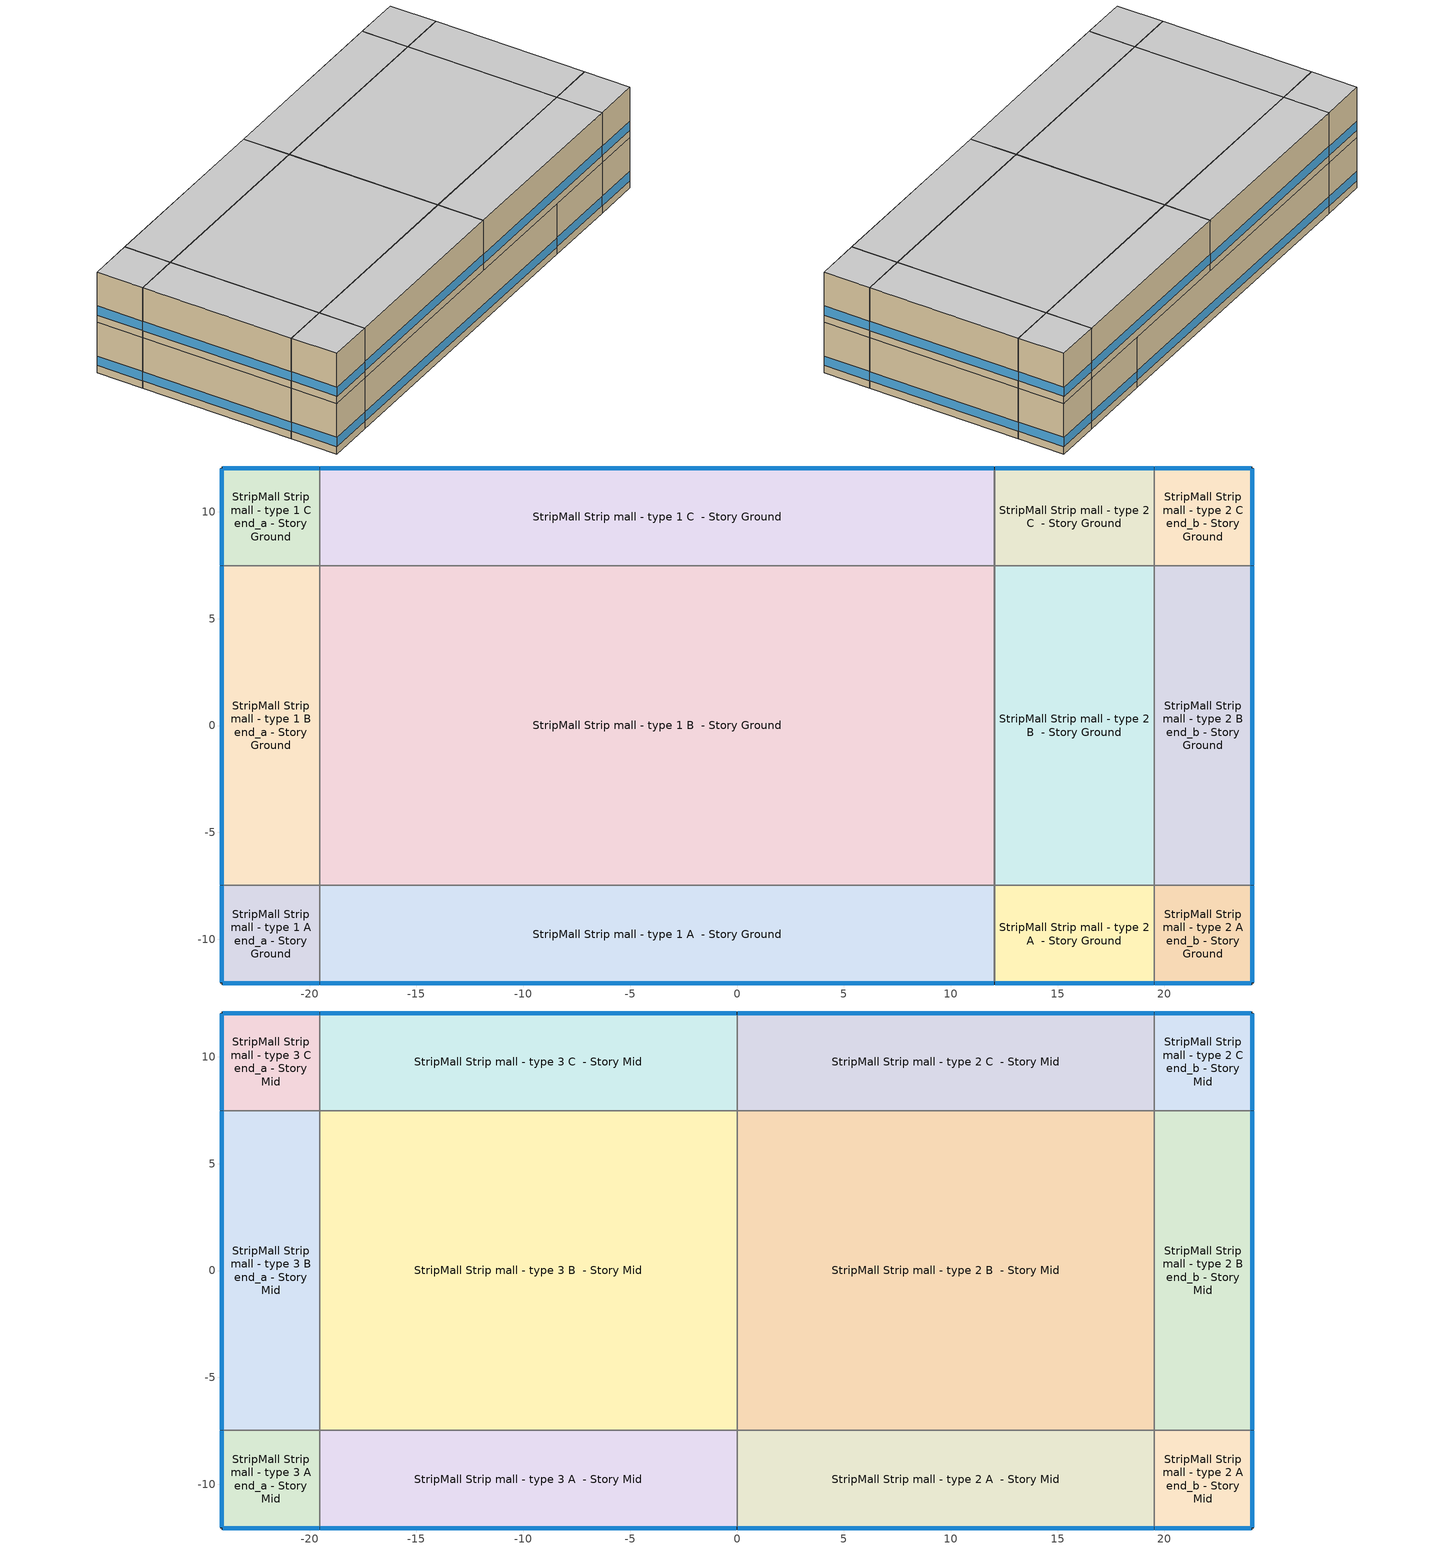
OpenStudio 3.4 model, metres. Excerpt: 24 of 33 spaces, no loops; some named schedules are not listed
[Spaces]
StripMall Strip mall - type 1 A end_a - Story Ground
 floor ground (Foundation F 126 Perim 914 Area 209): -24.1,-12.05 -24.1,-7.48 -19.52,-7.48 -19.52,-12.05 z0
 wall outside: -24.1,-7.48 -24.1,-12.05 -19.52,-12.05 z0:5.18
 wall to StripMall Strip mall - type 1 B end_a - Story Ground: -19.52,-7.48 -24.1,-7.48 z0:5.18
 wall to StripMall Strip mall - type 1 A  - Story Ground: -19.52,-12.05 -19.52,-7.48 z0:5.18
 window (Window U-0.75 SHGC 0.65): -24.07,-12.05 -19.55,-12.05 / -24.1,-7.5 -24.1,-12.02 z0.76:1.71
 ceiling adiabatic (Typical Interior Ceiling): -19.52,-12.05 -19.52,-7.48 -24.1,-7.48 -24.1,-12.05 z5.18
StripMall Strip mall - type 1 B end_a - Story Ground
 floor ground (Foundation F 126 Perim 1495 Area 6836): -24.1,-7.48 -24.1,7.48 -19.52,7.48 -19.52,-7.48 z0
 wall outside: -24.1,7.48 -24.1,-7.48 z0:5.18
 wall to StripMall Strip mall - type 1 C end_a - Story Ground: -19.52,7.48 -24.1,7.48 z0:5.18
 wall to StripMall Strip mall - type 1 B  - Story Ground: -19.52,-7.48 -19.52,7.48 z0:5.18
 window (Window U-0.75 SHGC 0.65): -24.1,7.45 -24.1,-7.45 z0.76:1.7
 ceiling adiabatic (Typical Interior Ceiling): -19.52,-7.48 -19.52,7.48 -24.1,7.48 -24.1,-7.48 z5.18
StripMall Strip mall - type 1 C end_a - Story Ground
 floor ground (Foundation F 126 Perim 914 Area 209): -24.1,7.48 -24.1,12.05 -19.52,12.05 -19.52,7.48 z0
 wall outside: -19.52,12.05 -24.1,12.05 -24.1,7.48 z0:5.18
 wall to StripMall Strip mall - type 1 C  - Story Ground: -19.52,7.48 -19.52,12.05 z0:5.18
 window (Window U-0.75 SHGC 0.65): -24.1,12.02 -24.1,7.5 / -19.55,12.05 -24.07,12.05 z0.76:1.71
 ceiling adiabatic (Typical Interior Ceiling): -19.52,7.48 -19.52,12.05 -24.1,12.05 -24.1,7.48 z5.18
StripMall Strip mall - type 1 A  - Story Ground
 floor ground (Foundation F 126 Perim 3157 Area 14435): -19.52,-12.05 -19.52,-7.48 12.05,-7.48 12.05,-12.05 z0
 wall outside: -19.52,-12.05 12.05,-12.05 z0:5.18
 wall to StripMall Strip mall - type 1 B  - Story Ground: 12.05,-7.48 -19.52,-7.48 z0:5.18
 wall to StripMall Strip mall - type 2 A  - Story Ground: 12.05,-12.05 12.05,-7.48 z0:5.18
 window (Window U-0.75 SHGC 0.65): -19.5,-12.05 12.02,-12.05 z0.76:1.7
 ceiling adiabatic (Typical Interior Ceiling): 12.05,-12.05 12.05,-7.48 -19.52,-7.48 -19.52,-12.05 z5.18
StripMall Strip mall - type 1 B  - Story Ground
 floor ground (Foundation F 126 Perim 0 Area 47209): -19.52,-7.48 -19.52,7.48 12.05,7.48 12.05,-7.48 z0
 wall to StripMall Strip mall - type 1 C  - Story Ground: 12.05,7.48 -19.52,7.48 z0:5.18
 wall to StripMall Strip mall - type 2 B  - Story Ground: 12.05,-7.48 12.05,7.48 z0:5.18
 ceiling adiabatic (Typical Interior Ceiling): 12.05,-7.48 12.05,7.48 -19.52,7.48 -19.52,-7.48 z5.18
StripMall Strip mall - type 1 C  - Story Ground
 floor ground (Foundation F 126 Perim 3157 Area 14435): -19.52,7.48 -19.52,12.05 12.05,12.05 12.05,7.48 z0
 wall outside: 12.05,12.05 -19.52,12.05 z0:5.18
 wall to StripMall Strip mall - type 2 C  - Story Ground: 12.05,7.48 12.05,12.05 z0:5.18
 window (Window U-0.75 SHGC 0.65): 12.02,12.05 -19.5,12.05 z0.76:1.7
 ceiling adiabatic (Typical Interior Ceiling): 12.05,7.48 12.05,12.05 -19.52,12.05 -19.52,7.48 z5.18
StripMall Strip mall - type 2 A  - Story Ground
 floor ground (Foundation F 126 Perim 748 Area 3418): 12.05,-12.05 12.05,-7.48 19.52,-7.48 19.52,-12.05 z0
 wall outside: 12.05,-12.05 19.52,-12.05 z0:5.18
 wall to StripMall Strip mall - type 2 B  - Story Ground: 19.52,-7.48 12.05,-7.48 z0:5.18
 wall to StripMall Strip mall - type 2 A end_b - Story Ground: 19.52,-12.05 19.52,-7.48 z0:5.18
 window (Window U-0.75 SHGC 0.65): 12.07,-12.05 19.5,-12.05 z0.76:1.7
 ceiling adiabatic (Typical Interior Ceiling): 19.52,-12.05 19.52,-7.48 12.05,-7.48 12.05,-12.05 z5.18
StripMall Strip mall - type 2 B  - Story Ground
 floor ground (Foundation F 126 Perim 0 Area 11179): 12.05,-7.48 12.05,7.48 19.52,7.48 19.52,-7.48 z0
 wall to StripMall Strip mall - type 2 C  - Story Ground: 19.52,7.48 12.05,7.48 z0:5.18
 wall to StripMall Strip mall - type 2 B end_b - Story Ground: 19.52,-7.48 19.52,7.48 z0:5.18
 ceiling adiabatic (Typical Interior Ceiling): 19.52,-7.48 19.52,7.48 12.05,7.48 12.05,-7.48 z5.18
StripMall Strip mall - type 2 C  - Story Ground
 floor ground (Foundation F 126 Perim 748 Area 3418): 12.05,7.48 12.05,12.05 19.52,12.05 19.52,7.48 z0
 wall outside: 19.52,12.05 12.05,12.05 z0:5.18
 wall to StripMall Strip mall - type 2 C end_b - Story Ground: 19.52,7.48 19.52,12.05 z0:5.18
 window (Window U-0.75 SHGC 0.65): 19.5,12.05 12.07,12.05 z0.76:1.7
 ceiling adiabatic (Typical Interior Ceiling): 19.52,7.48 19.52,12.05 12.05,12.05 12.05,7.48 z5.18
StripMall Strip mall - type 2 A end_b - Story Ground
 floor ground (Foundation F 126 Perim 914 Area 209): 19.52,-12.05 19.52,-7.48 24.1,-7.48 24.1,-12.05 z0
 wall outside: 19.52,-12.05 24.1,-12.05 24.1,-7.48 z0:5.18
 wall to StripMall Strip mall - type 2 B end_b - Story Ground: 24.1,-7.48 19.52,-7.48 z0:5.18
 window (Window U-0.75 SHGC 0.65): 19.55,-12.05 24.07,-12.05 / 24.1,-12.02 24.1,-7.5 z0.76:1.71
 ceiling adiabatic (Typical Interior Ceiling): 24.1,-12.05 24.1,-7.48 19.52,-7.48 19.52,-12.05 z5.18
StripMall Strip mall - type 2 B end_b - Story Ground
 floor ground (Foundation F 126 Perim 1495 Area 6836): 19.52,-7.48 19.52,7.48 24.1,7.48 24.1,-7.48 z0
 wall outside: 24.1,-7.48 24.1,7.48 z0:5.18
 wall to StripMall Strip mall - type 2 C end_b - Story Ground: 24.1,7.48 19.52,7.48 z0:5.18
 window (Window U-0.75 SHGC 0.65): 24.1,-7.45 24.1,7.45 z0.76:1.7
 ceiling adiabatic (Typical Interior Ceiling): 24.1,-7.48 24.1,7.48 19.52,7.48 19.52,-7.48 z5.18
StripMall Strip mall - type 2 C end_b - Story Ground
 floor ground (Foundation F 126 Perim 914 Area 209): 19.52,7.48 19.52,12.05 24.1,12.05 24.1,7.48 z0
 wall outside: 24.1,7.48 24.1,12.05 19.52,12.05 z0:5.18
 window (Window U-0.75 SHGC 0.65): 24.07,12.05 19.55,12.05 / 24.1,7.5 24.1,12.02 z0.76:1.71
 ceiling adiabatic (Typical Interior Ceiling): 24.1,7.48 24.1,12.05 19.52,12.05 19.52,7.48 z5.18
StripMall Strip mall - type 3 A end_a - Story Mid
 floor adiabatic (Typical Interior Floor): -24.1,-12.05 -24.1,-7.48 -19.52,-7.48 -19.52,-12.05 z5.18
 wall outside: -24.1,-7.48 -24.1,-12.05 -19.52,-12.05 z5.18:10.36
 wall to StripMall Strip mall - type 3 B end_a - Story Mid: -19.52,-7.48 -24.1,-7.48 z5.18:10.36
 wall to StripMall Strip mall - type 3 A  - Story Mid: -19.52,-12.05 -19.52,-7.48 z5.18:10.36
 window (Window U-0.75 SHGC 0.65): -24.1,-7.5 -24.1,-12.02 / -24.07,-12.05 -19.55,-12.05 z5.94:6.89
 ceiling adiabatic (Typical Interior Ceiling): -19.52,-12.05 -19.52,-7.48 -24.1,-7.48 -24.1,-12.05 z10.36
StripMall Strip mall - type 3 B end_a - Story Mid
 floor adiabatic (Typical Interior Floor): -24.1,-7.48 -24.1,7.48 -19.52,7.48 -19.52,-7.48 z5.18
 wall outside: -24.1,7.48 -24.1,-7.48 z5.18:10.36
 wall to StripMall Strip mall - type 3 C end_a - Story Mid: -19.52,7.48 -24.1,7.48 z5.18:10.36
 wall to StripMall Strip mall - type 3 B  - Story Mid: -19.52,-7.48 -19.52,7.48 z5.18:10.36
 window (Window U-0.75 SHGC 0.65): -24.1,7.45 -24.1,-7.45 z5.94:6.88
 ceiling adiabatic (Typical Interior Ceiling): -19.52,-7.48 -19.52,7.48 -24.1,7.48 -24.1,-7.48 z10.36
StripMall Strip mall - type 3 C end_a - Story Mid
 floor adiabatic (Typical Interior Floor): -24.1,7.48 -24.1,12.05 -19.52,12.05 -19.52,7.48 z5.18
 wall outside: -19.52,12.05 -24.1,12.05 -24.1,7.48 z5.18:10.36
 wall to StripMall Strip mall - type 3 C  - Story Mid: -19.52,7.48 -19.52,12.05 z5.18:10.36
 window (Window U-0.75 SHGC 0.65): -24.1,12.02 -24.1,7.5 / -19.55,12.05 -24.07,12.05 z5.94:6.89
 ceiling adiabatic (Typical Interior Ceiling): -19.52,7.48 -19.52,12.05 -24.1,12.05 -24.1,7.48 z10.36
StripMall Strip mall - type 3 A  - Story Mid
 floor adiabatic (Typical Interior Floor): -19.52,-12.05 -19.52,-7.48 0,-7.48 0,-12.05 z5.18
 wall outside: -19.52,-12.05 0,-12.05 z5.18:10.36
 wall to StripMall Strip mall - type 3 B  - Story Mid: 0,-7.48 -19.52,-7.48 z5.18:10.36
 wall to StripMall Strip mall - type 2 A  - Story Mid: 0,-12.05 0,-7.48 z5.18:10.36
 window (Window U-0.75 SHGC 0.65): -19.5,-12.05 -0.03,-12.05 z5.94:6.88
 ceiling adiabatic (Typical Interior Ceiling): 0,-12.05 0,-7.48 -19.52,-7.48 -19.52,-12.05 z10.36
StripMall Strip mall - type 3 B  - Story Mid
 floor adiabatic (Typical Interior Floor): -19.52,-7.48 -19.52,7.48 0,7.48 0,-7.48 z5.18
 wall to StripMall Strip mall - type 3 C  - Story Mid: 0,7.48 -19.52,7.48 z5.18:10.36
 wall to StripMall Strip mall - type 2 B  - Story Mid: 0,-7.48 0,7.48 z5.18:10.36
 ceiling adiabatic (Typical Interior Ceiling): 0,-7.48 0,7.48 -19.52,7.48 -19.52,-7.48 z10.36
StripMall Strip mall - type 3 C  - Story Mid
 floor adiabatic (Typical Interior Floor): -19.52,7.48 -19.52,12.05 0,12.05 0,7.48 z5.18
 wall outside: 0,12.05 -19.52,12.05 z5.18:10.36
 wall to StripMall Strip mall - type 2 C  - Story Mid: 0,7.48 0,12.05 z5.18:10.36
 window (Window U-0.75 SHGC 0.65): -0.03,12.05 -19.5,12.05 z5.94:6.88
 ceiling adiabatic (Typical Interior Ceiling): 0,7.48 0,12.05 -19.52,12.05 -19.52,7.48 z10.36
StripMall Strip mall - type 2 A  - Story Mid
 floor adiabatic (Typical Interior Floor): 0,-12.05 0,-7.48 19.52,-7.48 19.52,-12.05 z5.18
 wall outside: 0,-12.05 19.52,-12.05 z5.18:10.36
 wall to StripMall Strip mall - type 2 B  - Story Mid: 19.52,-7.48 0,-7.48 z5.18:10.36
 wall to StripMall Strip mall - type 2 A end_b - Story Mid: 19.52,-12.05 19.52,-7.48 z5.18:10.36
 window (Window U-0.75 SHGC 0.65): 0.03,-12.05 19.5,-12.05 z5.94:6.88
 ceiling adiabatic (Typical Interior Ceiling): 19.52,-12.05 19.52,-7.48 0,-7.48 0,-12.05 z10.36
StripMall Strip mall - type 2 B  - Story Mid
 floor adiabatic (Typical Interior Floor): 0,-7.48 0,7.48 19.52,7.48 19.52,-7.48 z5.18
 wall to StripMall Strip mall - type 2 C  - Story Mid: 19.52,7.48 0,7.48 z5.18:10.36
 wall to StripMall Strip mall - type 2 B end_b - Story Mid: 19.52,-7.48 19.52,7.48 z5.18:10.36
 ceiling adiabatic (Typical Interior Ceiling): 19.52,-7.48 19.52,7.48 0,7.48 0,-7.48 z10.36
StripMall Strip mall - type 2 C  - Story Mid
 floor adiabatic (Typical Interior Floor): 0,7.48 0,12.05 19.52,12.05 19.52,7.48 z5.18
 wall outside: 19.52,12.05 0,12.05 z5.18:10.36
 wall to StripMall Strip mall - type 2 C end_b - Story Mid: 19.52,7.48 19.52,12.05 z5.18:10.36
 window (Window U-0.75 SHGC 0.65): 19.5,12.05 0.03,12.05 z5.94:6.88
 ceiling adiabatic (Typical Interior Ceiling): 19.52,7.48 19.52,12.05 0,12.05 0,7.48 z10.36
StripMall Strip mall - type 2 A end_b - Story Mid
 floor adiabatic (Typical Interior Floor): 19.52,-12.05 19.52,-7.48 24.1,-7.48 24.1,-12.05 z5.18
 wall outside: 19.52,-12.05 24.1,-12.05 24.1,-7.48 z5.18:10.36
 wall to StripMall Strip mall - type 2 B end_b - Story Mid: 24.1,-7.48 19.52,-7.48 z5.18:10.36
 window (Window U-0.75 SHGC 0.65): 19.55,-12.05 24.07,-12.05 / 24.1,-12.02 24.1,-7.5 z5.94:6.89
 ceiling adiabatic (Typical Interior Ceiling): 24.1,-12.05 24.1,-7.48 19.52,-7.48 19.52,-12.05 z10.36
StripMall Strip mall - type 2 B end_b - Story Mid
 floor adiabatic (Typical Interior Floor): 19.52,-7.48 19.52,7.48 24.1,7.48 24.1,-7.48 z5.18
 wall outside: 24.1,-7.48 24.1,7.48 z5.18:10.36
 wall to StripMall Strip mall - type 2 C end_b - Story Mid: 24.1,7.48 19.52,7.48 z5.18:10.36
 window (Window U-0.75 SHGC 0.65): 24.1,-7.45 24.1,7.45 z5.94:6.88
 ceiling adiabatic (Typical Interior Ceiling): 24.1,-7.48 24.1,7.48 19.52,7.48 19.52,-7.48 z10.36
StripMall Strip mall - type 2 C end_b - Story Mid
 floor adiabatic (Typical Interior Floor): 19.52,7.48 19.52,12.05 24.1,12.05 24.1,7.48 z5.18
 wall outside: 24.1,7.48 24.1,12.05 19.52,12.05 z5.18:10.36
 window (Window U-0.75 SHGC 0.65): 24.07,12.05 19.55,12.05 / 24.1,7.5 24.1,12.02 z5.94:6.89
 ceiling adiabatic (Typical Interior Ceiling): 24.1,7.48 24.1,12.05 19.52,12.05 19.52,7.48 z10.36
[Site]
Houghton County_MI_USA: Latitude {deg}=47.17; Longitude {deg}=-88.51; Time Zone {hr}=-5; Elevation {m}=329; Terrain=City
[Site:WaterMainsTemperature]
Calculation Method=Correlation; Annual Average Outdoor Air Temperature {C}=5.01417; Maximum Difference In Monthly Average Outdoor Air Temperatures {deltaC}=29.08
[SizingPeriod:DesignDay] Daily Dry-Bulb Temperature Range {deltaC}=10.4; Barometric Pressure {Pa}=97435; Wind Speed {m/s}=4.7; Wind Direction {deg}=270; Rain Indicator=No; Snow Indicator=No; Day of Month=21; Month=7; Day Type=SummerDesignDay; Daylight Saving Time Indicator=No; Dry-Bulb Temperature Range Modifier Type=DefaultMultipliers; Solar Model Indicator=ASHRAETau; ASHRAE Clear Sky Optical Depth for Beam Irradiance=0.339; ASHRAE Clear Sky Optical Depth for Diffuse Irradiance=2.422
Name | Maximum Dry-Bulb Temperature {C} | Humidity Condition Type | Wetbulb or DewPoint at Maximum Dry-Bulb {C}
Houghton County Ann Clg .4% Condns DB=>MWB 1 | 29.2 | Wetbulb | 21.2
Houghton County Ann Clg .4% Condns WB=>MDB 1 | 27.8 | Wetbulb | 22.5
Houghton County Ann Clg 1% Condns DB=>MWB 1 | 27.4 | Wetbulb | 19.9
Houghton County Ann Clg 2% Condns DP=>MDB 1 | 22.8 | Dewpoint | 18.5
[ClimateZones]
Climate Zone Institution Name 1=ASHRAE; Climate Zone Document Name 1=ANSI/ASHRAE Standard 169; Climate Zone Document Year 1=2006; Climate Zone Value 1=ASHRAE 169-2013-7A
[Building]
ComStock DOE Ref Pre-1980|RetailStripmall: North Axis {deg}=225; Default Construction Set=ComStock DOE Ref Pre-1980 - StMall - ASHRAE 169-2013-7A; Default Schedule Set=Building Default Schedule Set; Standards Building Type=StripMall
[Site:GroundTemperature:FCfactorMethod]
January Ground Temperature {C}=5.4; February Ground Temperature {C}=-2; March Ground Temperature {C}=-14.6; April Ground Temperature {C}=-16.9; May Ground Temperature {C}=-11.5; June Ground Temperature {C}=-6.2; July Ground Temperature {C}=4; August Ground Temperature {C}=13.4; September Ground Temperature {C}=18; October Ground Temperature {C}=19.7; November Ground Temperature {C}=17.9; December Ground Temperature {C}=12.3
[Construction:FfactorGroundFloor] F-Factor {W/m-K}=1.26344
Name | Area {m2} | PerimeterExposed {m}
Foundation F 126 Perim 1495 Area 6836 | 68.3631 | 14.9526
Foundation F 126 Perim 914 Area 209 | 20.9032 | 9.144
Foundation F 126 Perim 748 Area 3418 | 34.1815 | 7.47628
Foundation F 126 Perim 0 Area 47209 | 472.095 | 0
Foundation F 126 Perim 3157 Area 14435 | 144.351 | 31.5728
Foundation F 126 Perim 0 Area 11179 | 111.789 | 0
[DefaultConstructionSet]
ComStock DOE Ref Pre-1980 - StMall - ASHRAE 169-2013-7A: Default Exterior Surface Constructions=Default Surface Constructions 1; Default Interior Surface Constructions=Default Surface Constructions 2; Default Ground Contact Surface Constructions=Default Surface Constructions 3; Default Exterior SubSurface Constructions=Default Sub Surface Constructions 1; Default Interior SubSurface Constructions=Default Sub Surface Constructions 2; Interior Partition Construction=Typical Interior Partition
[DefaultSurfaceConstructions]
Name | Floor Construction | Wall Construction | Roof Ceiling Construction
Default Surface Constructions 1 | Typical Insulated Exterior Mass Floor | Typical Insulated Steel Framed Exterior Wall R-7.35 | Typical IEAD Roof R-16.67
Default Surface Constructions 2 | Typical Interior Floor | Typical Interior Wall | Typical Interior Ceiling
Default Surface Constructions 3 | Typical Insulated Carpeted 6in Slab Floor | Typical Insulated Basement Mass Wall
[Construction]
Typical Insulated Exterior Mass Floor: 4 in. Normalweight Concrete Floor, Typical Carpet Pad
Typical Insulated Steel Framed Exterior Wall R-7.35: 25mm Stucco, 5/8 in. Gypsum Board, Typical Insulation R-5.17, 5/8 in. Gypsum Board
Typical IEAD Roof R-16.67: Roof Membrane, Typical Insulation R-15.55, Metal Roof Surface
Typical Interior Floor: 100mm Normalweight concrete floor, CP02 CARPET PAD
Typical Interior Wall: G01 13mm gypsum board, G01 13mm gypsum board
Typical Interior Ceiling: CP02 CARPET PAD, 100mm Normalweight concrete floor
Typical Insulated Carpeted 6in Slab Floor: 6 in. Normalweight Concrete Floor, Typical Carpet Pad
Typical Insulated Basement Mass Wall: 8 in. Concrete Block Basement Wall
U 0.62 SHGC 0.41 Simple Glazing Window U-0.62 SHGC 0.41: U 0.62 SHGC 0.41 Simple Glazing U-0.62 SHGC 0.41
U 0.62 SHGC 0.41 Simple Glazing Window U-0.62 SHGC 0.41 1: U 0.62 SHGC 0.41 Simple Glazing U-0.62 SHGC 0.41 1
Typical Insulated Metal Door: F08 Metal surface, Typical Insulation
U 0.88 SHGC 0.16 Sgl Ref-A-L Clr 6mm: REF A CLEAR LO 6MM
Typical Overhead Door: Typical Insulation
Typical Interior Window: Clear 3mm
Typical Interior Door; Typical Interior Partition: G05 25mm wood
InteriorFurnishings 1: Std Wood 6inch 1
Window U-0.75 SHGC 0.65: Simple Glazing Double - No LowE - Clear - Aluminum
[Material:NoMass] Roughness=Smooth; Thermal Absorptance=0.9; Solar Absorptance=0.7
Name | Thermal Resistance {m2-K/W} | Visible Absorptance
Typical Insulation R-5.17 | 0.911206 | 0.7
Typical Carpet Pad; CP02 CARPET PAD | 0.21648 | 0.8
Typical Insulation R-15.55 | 2.73841 | 0.7
Typical Insulation | 0.0282222 | 0.7
[Material] Thermal Absorptance=0.9
Name | Roughness | Thickness {m} | Conductivity {W/m-K} | Density {kg/m3} | Specific Heat {J/kg-K} | Solar Absorptance | Visible Absorptance
4 in. Normalweight Concrete Floor | MediumRough | 0.1016 | 2.31 | 2322 | 832 | 0.7 | 0.7
25mm Stucco | Smooth | 0.0254 | 0.72 | 1856 | 840 | 0.7 | 0.7
5/8 in. Gypsum Board | MediumSmooth | 0.0159 | 0.16 | 800 | 1090 | 0.7 | 0.7
Roof Membrane | VeryRough | 0.0095 | 0.16 | 1121.29 | 1460 | 0.7 | 0.7
Metal Roof Surface; F08 Metal surface | Smooth | 0.0008 | 45.28 | 7824 | 500 | 0.7 | 0.7
100mm Normalweight concrete floor | MediumRough | 0.1016 | 2.31045 | 2322 | 832.557 | 0.7 | 0.7
G01 13mm gypsum board | Smooth | 0.0127 | 0.160031 | 800.001 | 1090.73 | 0.7 | 0.5
6 in. Normalweight Concrete Floor | MediumRough | 0.1524 | 2.31 | 2322 | 832 | 0.7 | 0.7
8 in. Concrete Block Basement Wall | MediumRough | 0.2032 | 1.326 | 1842 | 912 | 0.7 | 0.7
G05 25mm wood | MediumSmooth | 0.0254 | 0.15 | 608 | 1630 | 0.5 | 0.5
Std Wood 6inch 1 | MediumSmooth | 0.15 | 0.12 | 540 | 1210 | 0.7 | 0.7
[DefaultSubSurfaceConstructions]
Name | Fixed Window Construction | Operable Window Construction | Door Construction | Glass Door Construction | Overhead Door Construction | Tubular Daylight Dome Construction | Tubular Daylight Diffuser Construction
Default Sub Surface Constructions 1 | U 0.62 SHGC 0.41 Simple Glazing Window U-0.62 SHGC 0.41 | U 0.62 SHGC 0.41 Simple Glazing Window U-0.62 SHGC 0.41 1 | Typical Insulated Metal Door | U 0.88 SHGC 0.16 Sgl Ref-A-L Clr 6mm | Typical Overhead Door | Typical Interior Window | Typical Interior Window
Default Sub Surface Constructions 2 | Typical Interior Window | Typical Interior Window | Typical Interior Door
[WindowMaterial:SimpleGlazingSystem]
Name | U-Factor {W/m2-K} | Solar Heat Gain Coefficient | Visible Transmittance
U 0.62 SHGC 0.41 Simple Glazing U-0.62 SHGC 0.41; U 0.62 SHGC 0.41 Simple Glazing U-0.62 SHGC 0.41 1 | 3.52052 | 0.41 | 0.32
Simple Glazing Double - No LowE - Clear - Aluminum | 4.23598 | 0.646 | 0.671
[WindowMaterial:Glazing] Optical Data Type=SpectralAverage; Infrared Transmittance at Normal Incidence=0; Front Side Infrared Hemispherical Emissivity=0.84; Conductivity {W/m-K}=0.9; Dirt Correction Factor for Solar and Visible Transmittance=1; Solar Diffusing=No
Name | Thickness {m} | Solar Transmittance at Normal Incidence | Front Side Solar Reflectance at Normal Incidence | Back Side Solar Reflectance at Normal Incidence | Visible Transmittance at Normal Incidence | Front Side Visible Reflectance at Normal Incidence | Back Side Visible Reflectance at Normal Incidence | Back Side Infrared Hemispherical Emissivity
REF A CLEAR LO 6MM | 0.006 | 0.066 | 0.341 | 0.493 | 0.08 | 0.41 | 0.37 | 0.4
Clear 3mm | 0.003 | 0.837 | 0.075 | 0.075 | 0.898 | 0.081 | 0.081 | 0.84
[SpaceType] Standards Building Type=StripMall
Name | Default Schedule Set | Design Specification Outdoor Air Object | Standards Space Type
StripMall Strip mall - type 1 - ComStock DOE Ref Pre-1980 | StripMall Strip mall - type 1 Schedule Set | StripMall Strip mall - type 1 Ventilation | Strip mall - type 1
StripMall Strip mall - type 2 - ComStock DOE Ref Pre-1980 | StripMall Strip mall - type 2 Schedule Set | StripMall Strip mall - type 2 Ventilation | Strip mall - type 2
StripMall Strip mall - type 3 - ComStock DOE Ref Pre-1980 | StripMall Strip mall - type 3 Schedule Set | StripMall Strip mall - type 3 Ventilation | Strip mall - type 3
[BuildingStory] Nominal Floor to Floor Height {m}=5.1816
Name | Nominal Z Coordinate {m}
Story Ground | 0
Story Mid | 5.1816
[Space]
Name | Space Type | Building Story | Thermal Zone
StripMall Strip mall - type 1 A end_a - Story Ground | StripMall Strip mall - type 1 - ComStock DOE Ref Pre-1980 | Story Ground | Zone StripMall Strip mall - type 1 A end_a - Story Ground
StripMall Strip mall - type 1 B end_a - Story Ground | StripMall Strip mall - type 1 - ComStock DOE Ref Pre-1980 | Story Ground | Zone StripMall Strip mall - type 1 B end_a - Story Ground
StripMall Strip mall - type 1 C end_a - Story Ground | StripMall Strip mall - type 1 - ComStock DOE Ref Pre-1980 | Story Ground | Zone StripMall Strip mall - type 1 C end_a - Story Ground
StripMall Strip mall - type 1 A  - Story Ground | StripMall Strip mall - type 1 - ComStock DOE Ref Pre-1980 | Story Ground | Zone StripMall Strip mall - type 1 A  - Story Ground
StripMall Strip mall - type 1 B  - Story Ground | StripMall Strip mall - type 1 - ComStock DOE Ref Pre-1980 | Story Ground | Zone StripMall Strip mall - type 1 B  - Story Ground
StripMall Strip mall - type 1 C  - Story Ground | StripMall Strip mall - type 1 - ComStock DOE Ref Pre-1980 | Story Ground | Zone StripMall Strip mall - type 1 C  - Story Ground
StripMall Strip mall - type 2 A  - Story Ground | StripMall Strip mall - type 2 - ComStock DOE Ref Pre-1980 | Story Ground | Zone StripMall Strip mall - type 2 A  - Story Ground
StripMall Strip mall - type 2 B  - Story Ground | StripMall Strip mall - type 2 - ComStock DOE Ref Pre-1980 | Story Ground | Zone StripMall Strip mall - type 2 B  - Story Ground
StripMall Strip mall - type 2 C  - Story Ground | StripMall Strip mall - type 2 - ComStock DOE Ref Pre-1980 | Story Ground | Zone StripMall Strip mall - type 2 C  - Story Ground
StripMall Strip mall - type 2 A end_b - Story Ground | StripMall Strip mall - type 2 - ComStock DOE Ref Pre-1980 | Story Ground | Zone StripMall Strip mall - type 2 A end_b - Story Ground
StripMall Strip mall - type 2 B end_b - Story Ground | StripMall Strip mall - type 2 - ComStock DOE Ref Pre-1980 | Story Ground | Zone StripMall Strip mall - type 2 B end_b - Story Ground
StripMall Strip mall - type 2 C end_b - Story Ground | StripMall Strip mall - type 2 - ComStock DOE Ref Pre-1980 | Story Ground | Zone StripMall Strip mall - type 2 C end_b - Story Ground
StripMall Strip mall - type 3 A end_a - Story Mid | StripMall Strip mall - type 3 - ComStock DOE Ref Pre-1980 | Story Mid | Zone StripMall Strip mall - type 3 A end_a - Story Mid
StripMall Strip mall - type 3 B end_a - Story Mid | StripMall Strip mall - type 3 - ComStock DOE Ref Pre-1980 | Story Mid | Zone StripMall Strip mall - type 3 B end_a - Story Mid
StripMall Strip mall - type 3 C end_a - Story Mid | StripMall Strip mall - type 3 - ComStock DOE Ref Pre-1980 | Story Mid | Zone StripMall Strip mall - type 3 C end_a - Story Mid
StripMall Strip mall - type 3 A  - Story Mid | StripMall Strip mall - type 3 - ComStock DOE Ref Pre-1980 | Story Mid | Zone StripMall Strip mall - type 3 A  - Story Mid
StripMall Strip mall - type 3 B  - Story Mid | StripMall Strip mall - type 3 - ComStock DOE Ref Pre-1980 | Story Mid | Zone StripMall Strip mall - type 3 B  - Story Mid
StripMall Strip mall - type 3 C  - Story Mid | StripMall Strip mall - type 3 - ComStock DOE Ref Pre-1980 | Story Mid | Zone StripMall Strip mall - type 3 C  - Story Mid
StripMall Strip mall - type 2 A  - Story Mid | StripMall Strip mall - type 2 - ComStock DOE Ref Pre-1980 | Story Mid | Zone StripMall Strip mall - type 2 A  - Story Mid
StripMall Strip mall - type 2 B  - Story Mid | StripMall Strip mall - type 2 - ComStock DOE Ref Pre-1980 | Story Mid | Zone StripMall Strip mall - type 2 B  - Story Mid
StripMall Strip mall - type 2 C  - Story Mid | StripMall Strip mall - type 2 - ComStock DOE Ref Pre-1980 | Story Mid | Zone StripMall Strip mall - type 2 C  - Story Mid
StripMall Strip mall - type 2 A end_b - Story Mid | StripMall Strip mall - type 2 - ComStock DOE Ref Pre-1980 | Story Mid | Zone StripMall Strip mall - type 2 A end_b - Story Mid
StripMall Strip mall - type 2 B end_b - Story Mid | StripMall Strip mall - type 2 - ComStock DOE Ref Pre-1980 | Story Mid | Zone StripMall Strip mall - type 2 B end_b - Story Mid
StripMall Strip mall - type 2 C end_b - Story Mid | StripMall Strip mall - type 2 - ComStock DOE Ref Pre-1980 | Story Mid | Zone StripMall Strip mall - type 2 C end_b - Story Mid
[ThermalZone] Multiplier=1; Use Ideal Air Loads=No
Name | Thermostat
Zone StripMall Strip mall - type 1 A end_a - Story Ground | StripMall Strip mall - type 1 - ComStock DOE Ref Pre-1980 Thermostat 1
Zone StripMall Strip mall - type 1 B end_a - Story Ground | StripMall Strip mall - type 1 - ComStock DOE Ref Pre-1980 Thermostat 3
Zone StripMall Strip mall - type 1 C end_a - Story Ground | StripMall Strip mall - type 1 - ComStock DOE Ref Pre-1980 Thermostat 5
Zone StripMall Strip mall - type 1 A  - Story Ground | StripMall Strip mall - type 1 - ComStock DOE Ref Pre-1980 Thermostat
Zone StripMall Strip mall - type 1 B  - Story Ground | StripMall Strip mall - type 1 - ComStock DOE Ref Pre-1980 Thermostat 2
Zone StripMall Strip mall - type 1 C  - Story Ground | StripMall Strip mall - type 1 - ComStock DOE Ref Pre-1980 Thermostat 4
Zone StripMall Strip mall - type 2 A  - Story Ground | StripMall Strip mall - type 2 - ComStock DOE Ref Pre-1980 Thermostat
Zone StripMall Strip mall - type 2 B  - Story Ground | StripMall Strip mall - type 2 - ComStock DOE Ref Pre-1980 Thermostat 4
Zone StripMall Strip mall - type 2 C  - Story Ground | StripMall Strip mall - type 2 - ComStock DOE Ref Pre-1980 Thermostat 8
Zone StripMall Strip mall - type 2 A end_b - Story Ground | StripMall Strip mall - type 2 - ComStock DOE Ref Pre-1980 Thermostat 2
Zone StripMall Strip mall - type 2 B end_b - Story Ground | StripMall Strip mall - type 2 - ComStock DOE Ref Pre-1980 Thermostat 6
Zone StripMall Strip mall - type 2 C end_b - Story Ground | StripMall Strip mall - type 2 - ComStock DOE Ref Pre-1980 Thermostat 10
Zone StripMall Strip mall - type 3 A end_a - Story Mid | StripMall Strip mall - type 3 - ComStock DOE Ref Pre-1980 Thermostat 2
Zone StripMall Strip mall - type 3 B end_a - Story Mid | StripMall Strip mall - type 3 - ComStock DOE Ref Pre-1980 Thermostat 7
Zone StripMall Strip mall - type 3 C end_a - Story Mid | StripMall Strip mall - type 3 - ComStock DOE Ref Pre-1980 Thermostat 12
Zone StripMall Strip mall - type 3 A  - Story Mid | StripMall Strip mall - type 3 - ComStock DOE Ref Pre-1980 Thermostat
Zone StripMall Strip mall - type 3 B  - Story Mid | StripMall Strip mall - type 3 - ComStock DOE Ref Pre-1980 Thermostat 5
Zone StripMall Strip mall - type 3 C  - Story Mid | StripMall Strip mall - type 3 - ComStock DOE Ref Pre-1980 Thermostat 10
Zone StripMall Strip mall - type 2 A  - Story Mid | StripMall Strip mall - type 2 - ComStock DOE Ref Pre-1980 Thermostat 1
Zone StripMall Strip mall - type 2 B  - Story Mid | StripMall Strip mall - type 2 - ComStock DOE Ref Pre-1980 Thermostat 5
Zone StripMall Strip mall - type 2 C  - Story Mid | StripMall Strip mall - type 2 - ComStock DOE Ref Pre-1980 Thermostat 9
Zone StripMall Strip mall - type 2 A end_b - Story Mid | StripMall Strip mall - type 2 - ComStock DOE Ref Pre-1980 Thermostat 3
Zone StripMall Strip mall - type 2 B end_b - Story Mid | StripMall Strip mall - type 2 - ComStock DOE Ref Pre-1980 Thermostat 7
Zone StripMall Strip mall - type 2 C end_b - Story Mid | StripMall Strip mall - type 2 - ComStock DOE Ref Pre-1980 Thermostat 11
[People:Definition] Number of People Calculation Method=People/Area; People per Space Floor Area {person/m2}=0.161459; Fraction Radiant=0.3
StripMall Strip mall - type 1 People Definition; StripMall Strip mall - type 2 People Definition; StripMall Strip mall - type 3 People Definition
[People] Work Efficiency Schedule=Work Efficiency Schedule; Clothing Insulation Schedule=Clothing Schedule; Air Velocity Schedule=Air Velocity Schedule; Multiplier=1
Name | People Definition | Space or SpaceType
StripMall Strip mall - type 1 People | StripMall Strip mall - type 1 People Definition | StripMall Strip mall - type 1 - ComStock DOE Ref Pre-1980
StripMall Strip mall - type 2 People | StripMall Strip mall - type 2 People Definition | StripMall Strip mall - type 2 - ComStock DOE Ref Pre-1980
StripMall Strip mall - type 3 People | StripMall Strip mall - type 3 People Definition | StripMall Strip mall - type 3 - ComStock DOE Ref Pre-1980
[Lights:Definition] Design Level Calculation Method=Watts/Area; Fraction Visible=0.2; Return Air Fraction=0
Name | Watts per Space Floor Area {W/m2} | Fraction Radiant
StripMall Strip mall - type 3 - ComStock DOE Ref Pre-1980 General Lights Definition; StripMall Strip mall - type 2 - ComStock DOE Ref Pre-1980 General Lights Definition; StripMall Strip mall - type 1 - ComStock DOE Ref Pre-1980 General Lights Definition | 7.54961 | 0.31
StripMall Strip mall - type 3 - ComStock DOE Ref Pre-1980 Supplemental Lights Definition; StripMall Strip mall - type 2 - ComStock DOE Ref Pre-1980 Supplemental Lights Definition; StripMall Strip mall - type 1 - ComStock DOE Ref Pre-1980 Supplemental Lights Definition | 2.28247 | 0.125
StripMall Strip mall - type 3 - ComStock DOE Ref Pre-1980 Wall Wash Lights Definition; StripMall Strip mall - type 2 - ComStock DOE Ref Pre-1980 Wall Wash Lights Definition; StripMall Strip mall - type 1 - ComStock DOE Ref Pre-1980 Wall Wash Lights Definition | 2.2553 | 0.125
[ElectricEquipment:Definition] Fraction Latent=0
Name | Design Level Calculation Method | Watts per Space Floor Area {W/m2} | Fraction Radiant | Fraction Lost | Design Level {W}
StripMall Strip mall - type 1 Elec Equip Definition; StripMall Strip mall - type 2 Elec Equip Definition; StripMall Strip mall - type 3 Elec Equip Definition | Watts/Area | 3.83902 | 0.5 | 0
Elevator Lift Motor | EquipmentLevel |  | 0 | 1 | 14610
[ElectricEquipment]
Name | Electric Equipment Definition | Space or SpaceType | Schedule | Multiplier
StripMall Strip mall - type 1 Elec Equip | StripMall Strip mall - type 1 Elec Equip Definition | StripMall Strip mall - type 1 - ComStock DOE Ref Pre-1980 | Mercantile_Retail BLDG_EQUIP_EndUseData BPR Adjusted
StripMall Strip mall - type 2 Elec Equip | StripMall Strip mall - type 2 Elec Equip Definition | StripMall Strip mall - type 2 - ComStock DOE Ref Pre-1980 | Mercantile_Retail BLDG_EQUIP_EndUseData BPR Adjusted
StripMall Strip mall - type 3 Elec Equip | StripMall Strip mall - type 3 Elec Equip Definition | StripMall Strip mall - type 3 - ComStock DOE Ref Pre-1980 | Mercantile_Retail BLDG_EQUIP_EndUseData BPR Adjusted
1 Elevator Lift Motors | Elevator Lift Motor | StripMall Strip mall - type 1 B  - Story Ground | Elevator Schedule 1 | 1
[DesignSpecification:OutdoorAir] Outdoor Air Method=Sum; Outdoor Air Flow per Floor Area {m3/s-m2}=0.001524
StripMall Strip mall - type 1 Ventilation; StripMall Strip mall - type 2 Ventilation; StripMall Strip mall - type 3 Ventilation
[DefaultScheduleSet]
Name | Number of People Schedule | People Activity Level Schedule | Lighting Schedule | Electric Equipment Schedule | Infiltration Schedule | Hours of Operation Schedule
StripMall Strip mall - type 1 Schedule Set; StripMall Strip mall - type 2 Schedule Set; StripMall Strip mall - type 3 Schedule Set | StripMall Bldg Occ | StripMall Activity | Mercantile_Retail BLDG_LIGHT_EndUseData | Mercantile_Retail BLDG_EQUIP_EndUseData | StripMall Infil Half On
Building Default Schedule Set |  |  |  |  |  | Building Hours of Operation NonResidential
[SpaceInfiltration:DesignFlowRate] Schedule=Always On Discrete; Design Flow Rate Calculation Method=Flow/ExteriorArea; Flow per Exterior Surface Area {m3/s-m2}=0.00102523; Constant Term Coefficient=0; Temperature Term Coefficient=0; Velocity Term Coefficient=0.224; Velocity Squared Term Coefficient=0
Name | Space or SpaceType
StripMall Strip mall - type 1 A  - Story Ground Infiltration | StripMall Strip mall - type 1 A  - Story Ground
StripMall Strip mall - type 1 A end_a - Story Ground Infiltration | StripMall Strip mall - type 1 A end_a - Story Ground
StripMall Strip mall - type 1 B end_a - Story Ground Infiltration | StripMall Strip mall - type 1 B end_a - Story Ground
StripMall Strip mall - type 1 C  - Story Ground Infiltration | StripMall Strip mall - type 1 C  - Story Ground
StripMall Strip mall - type 1 C end_a - Story Ground Infiltration | StripMall Strip mall - type 1 C end_a - Story Ground
StripMall Strip mall - type 2 A  - Story Ground Infiltration | StripMall Strip mall - type 2 A  - Story Ground
StripMall Strip mall - type 2 A  - Story Mid Infiltration | StripMall Strip mall - type 2 A  - Story Mid
StripMall Strip mall - type 2 A end_b - Story Ground Infiltration | StripMall Strip mall - type 2 A end_b - Story Ground
StripMall Strip mall - type 2 A end_b - Story Mid Infiltration | StripMall Strip mall - type 2 A end_b - Story Mid
StripMall Strip mall - type 2 B end_b - Story Ground Infiltration | StripMall Strip mall - type 2 B end_b - Story Ground
StripMall Strip mall - type 2 B end_b - Story Mid Infiltration | StripMall Strip mall - type 2 B end_b - Story Mid
StripMall Strip mall - type 2 C  - Story Ground Infiltration | StripMall Strip mall - type 2 C  - Story Ground
StripMall Strip mall - type 2 C  - Story Mid Infiltration | StripMall Strip mall - type 2 C  - Story Mid
StripMall Strip mall - type 2 C end_b - Story Ground Infiltration | StripMall Strip mall - type 2 C end_b - Story Ground
StripMall Strip mall - type 2 C end_b - Story Mid Infiltration | StripMall Strip mall - type 2 C end_b - Story Mid
StripMall Strip mall - type 3 A  - Story Mid Infiltration | StripMall Strip mall - type 3 A  - Story Mid
StripMall Strip mall - type 3 A end_a - Story Mid Infiltration | StripMall Strip mall - type 3 A end_a - Story Mid
StripMall Strip mall - type 3 B end_a - Story Mid Infiltration | StripMall Strip mall - type 3 B end_a - Story Mid
StripMall Strip mall - type 3 C  - Story Mid Infiltration | StripMall Strip mall - type 3 C  - Story Mid
StripMall Strip mall - type 3 C end_a - Story Mid Infiltration | StripMall Strip mall - type 3 C end_a - Story Mid
[Exterior:Lights:Definition]
Name | Design Level {W}
Parking Areas and Drives Def (W/ft^2) | 0.0414577
Building Facades Def (W/ft^2) | 0.2
Main Entries Def (W/ft) | 30
Other Doors Def (W/ft) | 20
[Exterior:Lights] Schedule=Always On Discrete; Control Option=AstronomicalClock
Name | Exterior Lights Definition | Multiplier
Parking Areas and Drives | Parking Areas and Drives Def (W/ft^2) | 70639.5
Building Facades | Building Facades Def (W/ft^2) | 8063.81
Main Entries | Main Entries Def (W/ft) | 60
Other Doors | Other Doors Def (W/ft) | 33
[ThermostatSetpoint:DualSetpoint] Heating Setpoint Temperature Schedule=StripMall HtgSetp; Cooling Setpoint Temperature Schedule=StripMall ClgSetp
StripMall Strip mall - type 1 - ComStock DOE Ref Pre-1980 Thermostat; StripMall Strip mall - type 1 - ComStock DOE Ref Pre-1980 Thermostat 1; StripMall Strip mall - type 1 - ComStock DOE Ref Pre-1980 Thermostat 2; StripMall Strip mall - type 1 - ComStock DOE Ref Pre-1980 Thermostat 3; StripMall Strip mall - type 1 - ComStock DOE Ref Pre-1980 Thermostat 4; StripMall Strip mall - type 1 - ComStock DOE Ref Pre-1980 Thermostat 5; StripMall Strip mall - type 2 - ComStock DOE Ref Pre-1980 Thermostat; StripMall Strip mall - type 2 - ComStock DOE Ref Pre-1980 Thermostat 1; StripMall Strip mall - type 2 - ComStock DOE Ref Pre-1980 Thermostat 2; StripMall Strip mall - type 2 - ComStock DOE Ref Pre-1980 Thermostat 3; StripMall Strip mall - type 2 - ComStock DOE Ref Pre-1980 Thermostat 4; StripMall Strip mall - type 2 - ComStock DOE Ref Pre-1980 Thermostat 5; StripMall Strip mall - type 2 - ComStock DOE Ref Pre-1980 Thermostat 6; StripMall Strip mall - type 2 - ComStock DOE Ref Pre-1980 Thermostat 7; StripMall Strip mall - type 2 - ComStock DOE Ref Pre-1980 Thermostat 8; StripMall Strip mall - type 2 - ComStock DOE Ref Pre-1980 Thermostat 9; StripMall Strip mall - type 2 - ComStock DOE Ref Pre-1980 Thermostat 10; StripMall Strip mall - type 2 - ComStock DOE Ref Pre-1980 Thermostat 11; StripMall Strip mall - type 3 - ComStock DOE Ref Pre-1980 Thermostat; StripMall Strip mall - type 3 - ComStock DOE Ref Pre-1980 Thermostat 2; StripMall Strip mall - type 3 - ComStock DOE Ref Pre-1980 Thermostat 5; StripMall Strip mall - type 3 - ComStock DOE Ref Pre-1980 Thermostat 7; StripMall Strip mall - type 3 - ComStock DOE Ref Pre-1980 Thermostat 10; StripMall Strip mall - type 3 - ComStock DOE Ref Pre-1980 Thermostat 12
[InternalMass:Definition]
Internal Mass Definition 2: Construction=InteriorFurnishings 1; Design Level Calculation Method=SurfaceArea/Area; Surface Area per Space Floor Area=2
[InternalMass] Internal Mass Definition=Internal Mass Definition 2; Multiplier=1
Name | Space or SpaceType
StripMall Strip mall - type 2 B end_b - Story Ground Mass | StripMall Strip mall - type 2 B end_b - Story Ground
StripMall Strip mall - type 2 C end_b - Story Ground Mass | StripMall Strip mall - type 2 C end_b - Story Ground
StripMall Strip mall - type 3 C end_a - Story Mid Mass | StripMall Strip mall - type 3 C end_a - Story Mid
StripMall Strip mall - type 3 B  - Story Mid Mass | StripMall Strip mall - type 3 B  - Story Mid
StripMall Strip mall - type 2 A  - Story Ground Mass | StripMall Strip mall - type 2 A  - Story Ground
StripMall Strip mall - type 1 B  - Story Ground Mass | StripMall Strip mall - type 1 B  - Story Ground
StripMall Strip mall - type 2 C  - Story Ground Mass | StripMall Strip mall - type 2 C  - Story Ground
StripMall Strip mall - type 3 A end_a - Story Mid Mass | StripMall Strip mall - type 3 A end_a - Story Mid
StripMall Strip mall - type 3 B end_a - Story Mid Mass | StripMall Strip mall - type 3 B end_a - Story Mid
StripMall Strip mall - type 2 B  - Story Mid Mass | StripMall Strip mall - type 2 B  - Story Mid
StripMall Strip mall - type 1 C end_a - Story Ground Mass | StripMall Strip mall - type 1 C end_a - Story Ground
StripMall Strip mall - type 1 B end_a - Story Ground Mass | StripMall Strip mall - type 1 B end_a - Story Ground
StripMall Strip mall - type 1 A end_a - Story Ground Mass | StripMall Strip mall - type 1 A end_a - Story Ground
StripMall Strip mall - type 3 A  - Story Mid Mass | StripMall Strip mall - type 3 A  - Story Mid
StripMall Strip mall - type 1 A  - Story Ground Mass | StripMall Strip mall - type 1 A  - Story Ground
StripMall Strip mall - type 3 C  - Story Mid Mass | StripMall Strip mall - type 3 C  - Story Mid
StripMall Strip mall - type 2 A end_b - Story Ground Mass | StripMall Strip mall - type 2 A end_b - Story Ground
StripMall Strip mall - type 2 C  - Story Mid Mass | StripMall Strip mall - type 2 C  - Story Mid
StripMall Strip mall - type 2 B  - Story Ground Mass | StripMall Strip mall - type 2 B  - Story Ground
StripMall Strip mall - type 2 A end_b - Story Mid Mass | StripMall Strip mall - type 2 A end_b - Story Mid
StripMall Strip mall - type 2 A  - Story Mid Mass | StripMall Strip mall - type 2 A  - Story Mid
StripMall Strip mall - type 2 B end_b - Story Mid Mass | StripMall Strip mall - type 2 B end_b - Story Mid
StripMall Strip mall - type 1 C  - Story Ground Mass | StripMall Strip mall - type 1 C  - Story Ground
StripMall Strip mall - type 2 C end_b - Story Mid Mass | StripMall Strip mall - type 2 C end_b - Story Mid
[Lights] Schedule=Mercantile_Retail BLDG_LIGHT_EndUseData BPR Adjusted; Fraction Replaceable=1
Name | Lights Definition | Space or SpaceType
StripMall Strip mall - type 3 - ComStock DOE Ref Pre-1980 General Lighting | StripMall Strip mall - type 3 - ComStock DOE Ref Pre-1980 General Lights Definition | StripMall Strip mall - type 3 - ComStock DOE Ref Pre-1980
StripMall Strip mall - type 3 - ComStock DOE Ref Pre-1980 Supplemental Lighting | StripMall Strip mall - type 3 - ComStock DOE Ref Pre-1980 Supplemental Lights Definition | StripMall Strip mall - type 3 - ComStock DOE Ref Pre-1980
StripMall Strip mall - type 3 - ComStock DOE Ref Pre-1980 Wall Wash Lighting | StripMall Strip mall - type 3 - ComStock DOE Ref Pre-1980 Wall Wash Lights Definition | StripMall Strip mall - type 3 - ComStock DOE Ref Pre-1980
StripMall Strip mall - type 2 - ComStock DOE Ref Pre-1980 General Lighting | StripMall Strip mall - type 2 - ComStock DOE Ref Pre-1980 General Lights Definition | StripMall Strip mall - type 2 - ComStock DOE Ref Pre-1980
StripMall Strip mall - type 2 - ComStock DOE Ref Pre-1980 Supplemental Lighting | StripMall Strip mall - type 2 - ComStock DOE Ref Pre-1980 Supplemental Lights Definition | StripMall Strip mall - type 2 - ComStock DOE Ref Pre-1980
StripMall Strip mall - type 2 - ComStock DOE Ref Pre-1980 Wall Wash Lighting | StripMall Strip mall - type 2 - ComStock DOE Ref Pre-1980 Wall Wash Lights Definition | StripMall Strip mall - type 2 - ComStock DOE Ref Pre-1980
StripMall Strip mall - type 1 - ComStock DOE Ref Pre-1980 General Lighting | StripMall Strip mall - type 1 - ComStock DOE Ref Pre-1980 General Lights Definition | StripMall Strip mall - type 1 - ComStock DOE Ref Pre-1980
StripMall Strip mall - type 1 - ComStock DOE Ref Pre-1980 Supplemental Lighting | StripMall Strip mall - type 1 - ComStock DOE Ref Pre-1980 Supplemental Lights Definition | StripMall Strip mall - type 1 - ComStock DOE Ref Pre-1980
StripMall Strip mall - type 1 - ComStock DOE Ref Pre-1980 Wall Wash Lighting | StripMall Strip mall - type 1 - ComStock DOE Ref Pre-1980 Wall Wash Lights Definition | StripMall Strip mall - type 1 - ComStock DOE Ref Pre-1980
[Schedule:Ruleset]
Name | Default Day Schedule | Summer Design Day Schedule | Winter Design Day Schedule
Clothing Schedule | Clothing Schedule Default Winter Clothes
Air Velocity Schedule | Air Velocity Schedule Default
Work Efficiency Schedule | Work Efficiency Schedule Default
StripMall Bldg Occ | StripMall Bldg Occ Default | StripMall Bldg Occ Summer Design Day | StripMall Bldg Occ Winter Design Day
StripMall Activity | StripMall Activity Default | StripMall Activity Summer Design Day | StripMall Activity Winter Design Day
Mercantile_Retail BLDG_LIGHT_EndUseData | Mercantile_Retail BLDG_LIGHT_EndUseData Default | Mercantile_Retail BLDG_LIGHT_EndUseData Summer Design Day | Mercantile_Retail BLDG_LIGHT_EndUseData Winter Design Day
Mercantile_Retail BLDG_EQUIP_EndUseData | Mercantile_Retail BLDG_EQUIP_EndUseData Default | Mercantile_Retail BLDG_EQUIP_EndUseData Summer Design Day | Mercantile_Retail BLDG_EQUIP_EndUseData Winter Design Day
StripMall Infil Half On | StripMall Infil Half On Default | StripMall Infil Half On Summer Design Day | StripMall Infil Half On Winter Design Day
Elevator Schedule 1 | 33 space(s) Occ Sch Default 1 | 33 space(s) Occ Sch Summer Design Day 1 | 33 space(s) Occ Sch Winter Design Day 1
StripMall HtgSetp | StripMall HtgSetp Default | Schedule Day 5 | Schedule Day 6
StripMall ClgSetp | StripMall ClgSetp Default | Schedule Day 2 | Schedule Day 3
Building Hours of Operation NonResidential | Building Hours of Operation NonResidential Default | Building Hours of Operation NonResidential Summer Design Day | Building Hours of Operation NonResidential Winter Design Day
Mercantile_Retail BLDG_LIGHT_EndUseData BPR Adjusted | Mercantile_Retail BLDG_LIGHT_EndUseData Default 1 | Mercantile_Retail BLDG_LIGHT_EndUseData Summer Design Day 1 | Mercantile_Retail BLDG_LIGHT_EndUseData Winter Design Day 1
Mercantile_Retail BLDG_EQUIP_EndUseData BPR Adjusted | Mercantile_Retail BLDG_EQUIP_EndUseData Default 1 | Mercantile_Retail BLDG_EQUIP_EndUseData Summer Design Day 1 | Mercantile_Retail BLDG_EQUIP_EndUseData Winter Design Day 1
[Schedule:Day]
33 space(s) Occ Sch Default 1: Yes, 8, 15, 0, 8, 24, 0.00796875, 8, 34, 0.0159375, 8, 44, 0.0239063, 8, 54, 0.031875, 9, 4, 0.0398437, 9, 14, 0.0478125, 9, 24, 0.0557812, 9, 34, 0.06375, 9, 44, 0.0717187, 9, 54, 0.0796875, 10, 4, 0.0876563, 10, 14, 0.095625, 10, 15, 0.095625, 10, 45, 0.095625, 10, 54, 0.1275, 11, 4, 0.159375, 11, 14, 0.19125, 11, 24, 0.223125, 11, 34, 0.255, 11, 44, 0.286875, 11, 45, 0.286875, 11, 54, 0.239063, 12, 4, 0.19125, 12, 14, 0.143438, 12, 24, 0.095625, 12, 34, 0.0478125, 12, 44, 1.01918e-15, 12, 45, 0, 12, 54, 0.031875, 13, 4, 0.06375, 13, 14, 0.095625, 13, 24, 0.1275, 13, 34, 0.159375, 13, 44, 0.19125, 13, 45, 0.19125, 13, 54, 0.159375, 14, 4, 0.1275, 14, 14, 0.095625, 14, 24, 0.06375, 14, 34, 0.031875, 14, 44, 6.79456e-16, 14, 45, 0, 15, 0, 0, 15, 9, 0.00796875, 15, 19, 0.0159375, 15, 29, 0.0239063, 15, 39, 0.031875, 15, 49, 0.0398437, 15, 59, 0.0478125, 16, 9, 0.0557813, 16, 19, 0.06375, 16, 30, 0.0717188, 16, 40, 0.0796875, 16, 50, 0.0876563, 17, 0, 0.095625, 17, 30, 0.095625, 17, 40, 0.111563, 17, 50, 0.1275, 18, 0, 0.143438, 18, 10, 0.159375, 18, 20, 0.175313, 18, 30, 0.19125, 18, 40, 0.154821, 18, 50, 0.118393, 19, 0, 0.0819643, 19, 10, 0.0455357, 19, 20, 0.00910714, 19, 22, 0, 19, 32, 0.154821, 19, 42, 0.118393, 19, 52, 0.0819643, 20, 2, 0.0455357, 20, 12, 0.00910714, 20, 15, 0, 20, 25, 0.0478125, 20, 35, 0.095625, 20, 45, 0.143438, 20, 55, 0.19125, 21, 5, 0.239063, 21, 15, 0.286875, 21, 25, 0.239063, 21, 35, 0.19125, 21, 45, 0.143437, 21, 55, 0.095625, 22, 5, 0.0478125, 22, 15, 0, 24, 0, 0
33 space(s) Occ Sch Summer Design Day 1; 33 space(s) Occ Sch Winter Design Day 1; Building Hours of Operation NonResidential Winter Design Day; Building Hours of Operation NonResidential Summer Design Day: 24, 0, 1
StripMall HtgSetp Default: Yes, 9, 15, 15.5556, 21, 45, 20, 24, 0, 15.5556
StripMall ClgSetp Default: Yes, 9, 15, 24.4444, 21, 45, 21.1111, 24, 0, 24.4444
Building Hours of Operation NonResidential Default: 12, 15, 0, 21, 45, 1, 24, 0, 0
Schedule Day 2; Schedule Day 3: 24, 0, 21.1111
Schedule Day 5; Schedule Day 6: 24, 0, 20
[Schedule:Rule] Date Specification Type=DateRange; Start Month=1; Start Day=1; End Month=12; End Day=31
Name | Schedule Ruleset | Rule Order | Day Schedule | Apply Sunday | Apply Saturday
33 space(s) Occ Sch Sunday Rule 1 | Elevator Schedule 1 | 0 | 33 space(s) Occ Sch Sunday 1 | Yes
33 space(s) Occ Sch Saturday Rule 1 | Elevator Schedule 1 | 1 | 33 space(s) Occ Sch Saturday 1 |  | Yes
Schedule Rule 16 | StripMall HtgSetp | 1 | StripMall HtgSetp Sat Day |  | Yes
Schedule Rule 17 | StripMall HtgSetp | 0 | StripMall HtgSetp Sun Day | Yes
Schedule Rule 18 | StripMall ClgSetp | 1 | StripMall ClgSetp Sat Day |  | Yes
Schedule Rule 19 | StripMall ClgSetp | 0 | StripMall ClgSetp Sun Day | Yes
Building Hours of Operation NonResidential Saturday Rule | Building Hours of Operation NonResidential | 1 | Building Hours of Operation NonResidential Saturday |  | Yes
Building Hours of Operation NonResidential Sunday Rule | Building Hours of Operation NonResidential | 0 | Building Hours of Operation NonResidential Sunday | Yes
[Schedule:Constant]
Always On Discrete: Value=1
